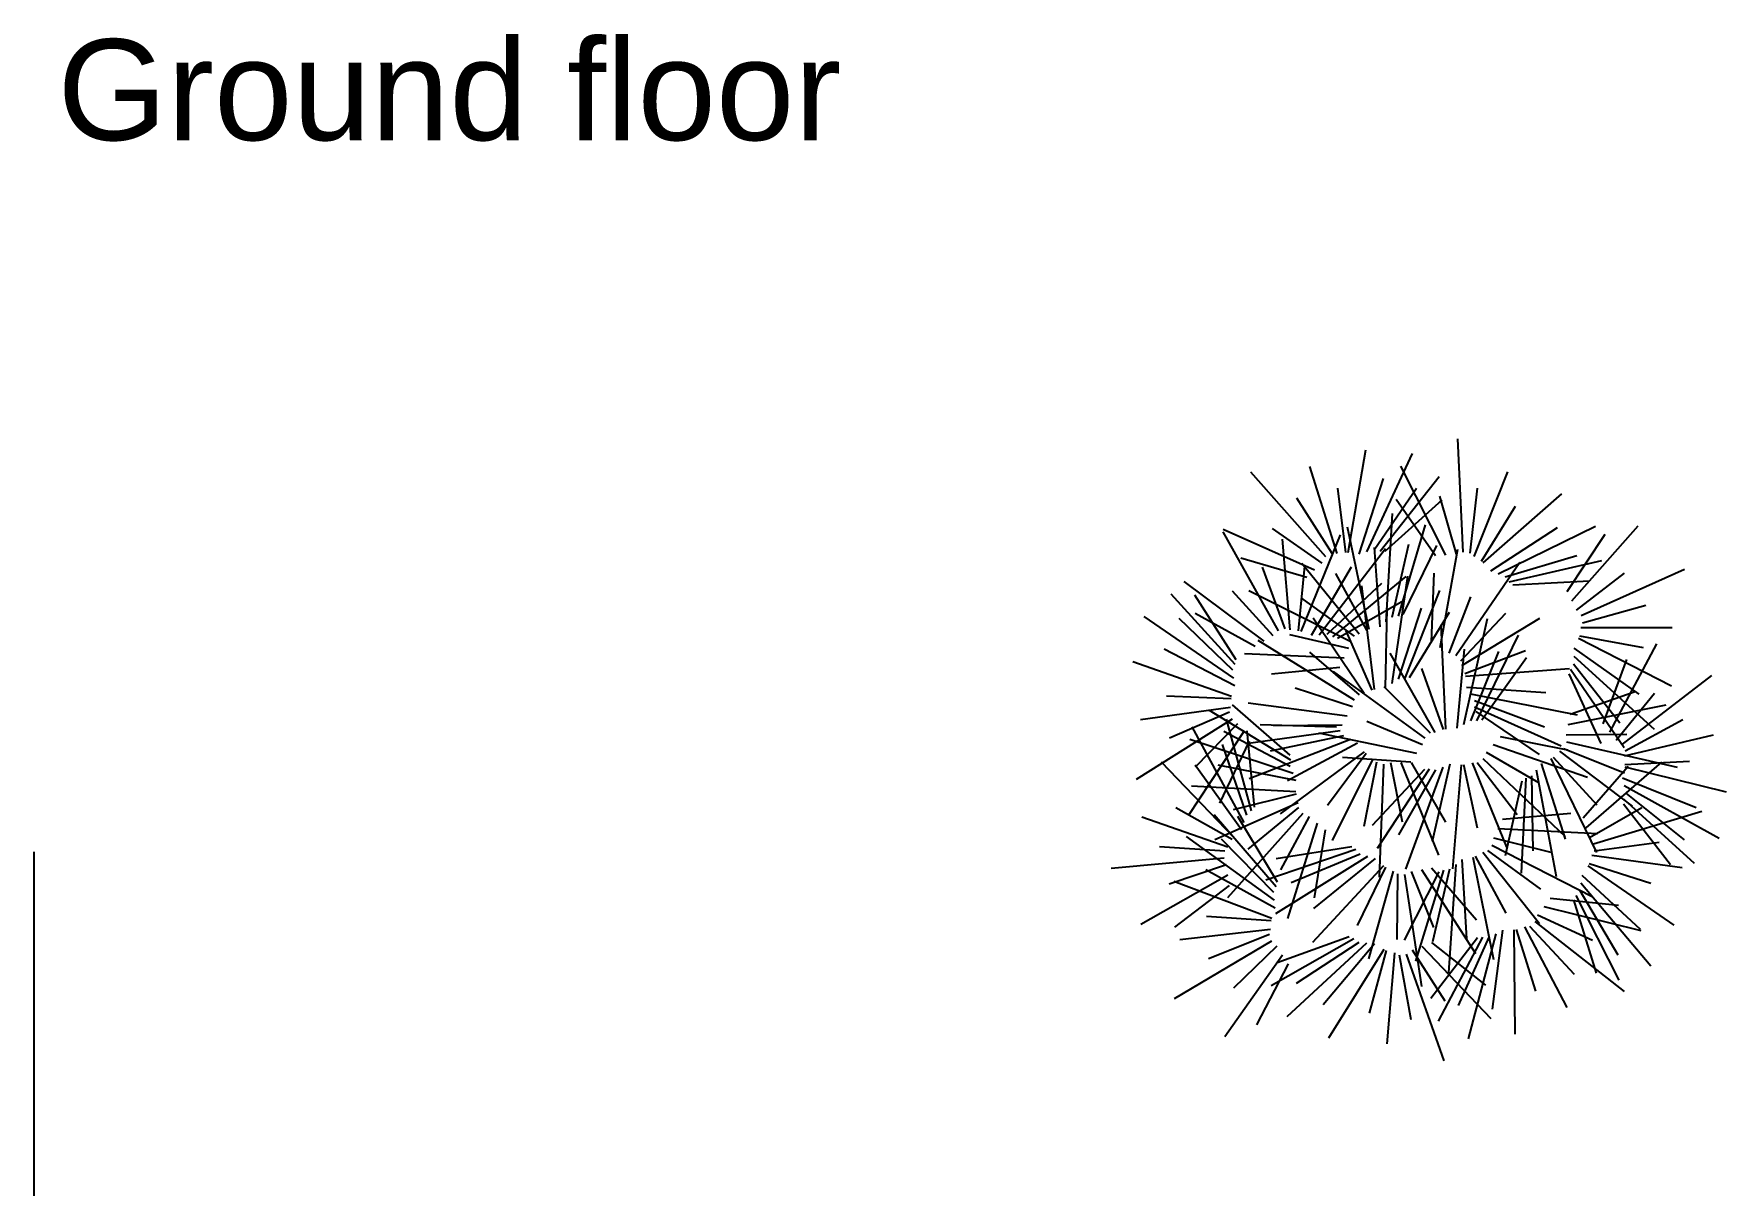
# Model space of a CAD drawing. Header units: millimetres. Extents: x 11159 to 50121, y 18346 to 37577.
# Drawn here: x 13435 to 16787, y 35296 to 37577 of the extents above; entities that cross this region are included whole.
import ezdxf

# ---------------------------------------------------------------- set-up
doc = ezdxf.new("R2010")
doc.units = ezdxf.units.MM
doc.layers.add('axis', color=40, linetype='Continuous')
doc.styles.get("Standard").update_dxf_attribs({"font": 'arial.ttf'})

# ---------------------------------------------------------------- blocks, each defined once
blk = doc.blocks.new('rast1')
at = {"color": 0}
for p, q in [((0.1841, 0.798), (0.1634, 1.2463)), ((-0.2715, 0.7956), (-0.2016, 1.2036)), ((-0.1983, 0.7984), (-0.0166, 1.1886)), ((-0.3599, 0.7786), (-0.6579, 1.114)), ((-0.3156, 0.792), (-0.4231, 1.1366)), ((-0.2278, 0.7895), (-0.1316, 1.0894)), ((-0.1445, 0.8018), (0.0882, 1.0978)), ((0.1158, 0.7859), (-0.0635, 1.1388)), ((0.2269, 0.7806), (0.3602, 1.1161)), ((-0.3351, 0.7925), (-0.4754, 1.0112)), ((-0.2813, 0.7959), (-0.3132, 1.0506)), ((-0.1687, 0.8074), (-0.0009, 1.0515)), ((0.0746, 0.7827), (-0.081, 1.006)), ((0.1571, 0.789), (0.091, 1.0192)), ((0.2121, 0.7933), (0.2407, 1.0515)), ((0.2634, 0.7557), (0.5745, 1.0288)), ((-0.125, 0.8013), (0.1003, 1.0047)), ((-0.1213, 0.5213), (-0.0965, 0.951)), ((0.256, 0.7621), (0.3914, 0.9801)), ((-0.4052, 0.7262), (-0.7667, 0.8877)), ((-0.5483, 0.4861), (-0.7666, 0.878)), ((-0.3752, 0.7546), (-0.5714, 0.8919)), ((-0.1883, 0.4916), (-0.274, 0.8966)), ((-0.0726, 0.5443), (0.0344, 0.9053)), ((0.2936, 0.7234), (0.557, 0.8959)), ((0.3222, 0.7118), (0.7088, 0.9007)), ((0.6147, 0.605), (0.8766, 0.9018)), ((-0.5021, 0.4895), (-0.5324, 0.8493)), ((-0.4584, 0.4835), (-0.3017, 0.8666)), ((-0.3862, 0.4704), (-0.1244, 0.8119)), ((-0.1454, 0.5021), (-0.1668, 0.8163)), ((-0.0971, 0.5405), (-0.0313, 0.8294)), ((-0.0542, 0.551), (0.08, 0.8233)), ((0.0933, 0.4197), (0.1631, 0.8094)), ((0.5965, 0.6421), (0.7467, 0.8691)), ((-0.4353, 0.6978), (-0.6967, 0.7735)), ((-0.5211, 0.4943), (-0.6107, 0.7382)), ((-0.4678, 0.4859), (-0.4439, 0.7415)), ((-0.2279, 0.472), (-0.4551, 0.7526)), ((-0.417, 0.4681), (-0.2581, 0.74)), ((0.1551, 0.3883), (0.4089, 0.7583)), ((0.3507, 0.7001), (0.6348, 0.7843)), ((0.3661, 0.6806), (0.7332, 0.7642)), ((-0.6039, 0.4447), (-0.9219, 0.6807)), ((-0.3555, 0.4727), (-0.1387, 0.6747)), ((-0.333, 0.462), (-0.0417, 0.7006)), ((-0.1975, 0.4883), (-0.3212, 0.7132)), ((-0.0976, 0.2768), (-0.0355, 0.7027)), ((0.0585, 0.4421), (0.0691, 0.714)), ((0.3809, 0.6679), (0.684, 0.6843)), ((0.6328, 0.5678), (0.8224, 0.7141)), ((0.6512, 0.546), (1.0602, 0.7305)), ((-0.7189, 0.3525), (-0.9725, 0.6308)), ((-0.7151, 0.3716), (-0.8787, 0.6274)), ((-0.5684, 0.466), (-0.7303, 0.6425)), ((-0.2641, 0.4432), (-0.665, 0.6448)), ((-0.2462, 0.4653), (-0.4574, 0.6167)), ((-0.3141, 0.4573), (-0.0501, 0.6071)), ((-0.167, 0.2531), (-0.217, 0.6639)), ((-0.047, 0.2954), (0.091, 0.6458)), ((0.1281, 0.3974), (0.2142, 0.6209)), ((-0.7244, 0.2989), (-1.0793, 0.5424)), ((-0.6395, 0.4235), (-0.8783, 0.554)), ((-0.1233, 0.2598), (-0.1172, 0.5746)), ((-0.0719, 0.2938), (0.0189, 0.5759)), ((-0.0282, 0.3005), (0.1292, 0.5601)), ((0.1746, 0.3676), (0.3531, 0.5564)), ((0.6571, 0.5182), (0.9076, 0.5869)), ((-0.7284, 0.3295), (-0.9415, 0.5353)), ((-0.2695, 0.4153), (-0.5026, 0.4704)), ((-0.2081, 0.237), (-0.41, 0.5363)), ((-0.1764, 0.2505), (-0.2801, 0.4853)), ((0.1158, 0.0964), (0.097, 0.5098)), ((0.1787, 0.3485), (0.4874, 0.5358)), ((0.1868, 0.1148), (0.2809, 0.5347)), ((0.6507, 0.4997), (1.0117, 0.4996)), ((-0.7205, 0.2683), (-1.0004, 0.4126)), ((-0.2467, 0.2114), (-0.6285, 0.4472)), ((0.1598, 0.0997), (0.1898, 0.4132)), ((0.1908, 0.3162), (0.4303, 0.4085)), ((0.2137, 0.1298), (0.3255, 0.4041)), ((0.2386, 0.1295), (0.4027, 0.4684)), ((0.6222, 0.4167), (0.8797, 0.2355)), ((0.6411, 0.4566), (1.0096, 0.2682)), ((0.6442, 0.4659), (0.8968, 0.4204)), ((0.7643, 0.085), (0.9514, 0.4339)), ((-0.7337, 0.2262), (-1.1246, 0.3624)), ((-0.287, 0.3778), (-0.6825, 0.3943)), ((-0.3044, 0.3402), (-0.5753, 0.314)), ((-0.2269, 0.2319), (-0.4241, 0.4011)), ((0.0736, 0.0834), (-0.1051, 0.3971)), ((0.1062, 0.0946), (0.0206, 0.3365)), ((0.1928, 0.3067), (0.6056, 0.3369)), ((0.2578, 0.1332), (0.4344, 0.38)), ((0.6216, 0.355), (0.8046, 0.122)), ((0.6219, 0.3859), (0.9401, 0.0961)), ((0.7381, 0.117), (0.8325, 0.3723)), ((0.0331, 0.0609), (-0.3297, 0.3249)), ((0.6027, 0.3151), (0.7298, 0.0394)), ((0.6091, 0.3335), (0.8222, 0.0231)), ((0.8133, 0.036), (1.1693, 0.3091)), ((-0.7356, 0.2166), (-0.992, 0.2271)), ((-0.2545, 0.1841), (-0.4819, 0.2593)), ((0.0544, 0.0798), (-0.1294, 0.2635)), ((0.1974, 0.2627), (0.5116, 0.2415)), ((0.2132, 0.2362), (0.6356, 0.1537)), ((0.229, 0.2097), (0.5063, 0.1055)), ((0.6082, 0.1551), (0.8649, 0.2453)), ((0.7905, 0.0529), (0.9416, 0.2388)), ((-0.7315, 0.1363), (-1.1114, -0.1025)), ((-0.7374, 0.1821), (-1.095, 0.1329)), ((-0.7412, 0.163), (-0.98, 0.0607)), ((-0.4994, -0.0262), (-0.8204, 0.1704)), ((-0.6542, -0.2278), (-0.7539, 0.1353)), ((-0.5011, -0.0068), (-0.7294, 0.1932)), ((-0.2751, 0.1482), (-0.6677, 0.1992)), ((0.2294, 0.1848), (0.5727, 0.0301)), ((0.2336, 0.1658), (0.4853, -0.0039)), ((0.6002, 0.1145), (0.9882, 0.193)), ((0.8254, 0.0102), (1.0536, 0.1344)), ((-0.6873, 0.0829), (-0.9061, -0.2471)), ((-0.6834, -0.273), (-0.8893, 0.1049)), ((-0.7104, 0.1172), (-0.8781, -0.0537)), ((-0.5021, -0.051), (-0.7641, 0.0873)), ((-0.3036, 0.0902), (-0.6765, 0.038)), ((-0.6422, -0.2124), (-0.6719, 0.0897)), ((-0.3173, 0.1041), (-0.6207, 0.1134)), ((-0.2899, 0.0694), (-0.5801, 0.0096)), ((-0.2958, 0.1124), (-0.5679, 0.1099)), ((0, 0), (-0.3876, 0.0806)), ((0.0233, 0.0342), (-0.1977, 0.1264)), ((0.5922, 0.0739), (0.8317, 0.0761)), ((0.8235, -0.0092), (1.175, 0.0732)), ((-0.4898, -0.0793), (-0.8984, 0.0557)), ((-0.6642, 0.0485), (-0.7819, -0.1968)), ((-0.6731, -0.244), (-0.7697, 0.0361)), ((-0.2625, 0.0554), (-0.6637, -0.1001)), ((-0.2077, 0.0067), (-0.5407, -0.2391)), ((-0.235, 0.0414), (-0.5121, -0.1082)), ((0.2754, 0.0052), (0.4828, -0.1146)), ((0.3029, 0.0361), (0.677, -0.0935)), ((0.3304, 0.067), (0.5974, 0.0142)), ((0.5654, 0.0088), (0.8531, -0.2093)), ((0.5816, 0.0197), (0.8228, -0.0768)), ((0.5937, 0.0455), (1.0311, -0.0544)), ((-0.7247, -0.3336), (-1.0113, -0.035)), ((-0.6938, -0.3021), (-0.8778, -0.0465)), ((-0.4775, -0.1075), (-0.7865, -0.0469)), ((-0.2008, -0.0003), (-0.3542, -0.2061)), ((-0.1734, -0.0212), (-0.3346, -0.3442)), ((-0.0233, -0.0342), (-0.2948, -0.0161)), ((-0.1597, -0.0351), (-0.21, -0.29)), ((0.0302, -0.0629), (-0.1766, -0.2851)), ((0.0497, -0.0618), (-0.1565, -0.3768)), ((-0.1322, -0.0422), (-0.1495, -0.4906)), ((-0.1045, -0.0355), (-0.0581, -0.2705)), ((0.0743, -0.0652), (-0.0718, -0.323)), ((-0.0632, -0.0359), (0.0857, -0.4027)), ((0.103, -0.0538), (-0.0443, -0.4582)), ((-0.0218, -0.0362), (0.1143, -0.2719)), ((0.1316, -0.0423), (0.0617, -0.3494)), ((0.1757, -0.0446), (0.1414, -0.4571)), ((0.1855, -0.0441), (0.2393, -0.295)), ((0.2193, -0.0372), (0.3562, -0.3712)), ((0.2388, -0.0361), (0.3975, -0.2418)), ((0.2623, -0.02), (0.5882, -0.3284)), ((0.4737, -0.0645), (0.5524, -0.4877)), ((0.4925, -0.0401), (0.5884, -0.3401)), ((0.5317, -0.0197), (0.7117, -0.3924)), ((0.5398, -0.0143), (0.7137, -0.203)), ((0.6587, -0.2549), (0.8377, -0.0499)), ((0.6718, -0.2942), (0.9708, -0.0346)), ((0.8239, -0.0534), (1.2258, -0.1525)), ((0.8249, -0.0437), (1.0812, -0.0301)), ((-0.4784, -0.1517), (-0.8917, -0.1298)), ((0.4157, -0.1094), (0.3505, -0.4059)), ((0.4318, -0.0985), (0.4143, -0.4746)), ((0.4548, -0.089), (0.46, -0.3852)), ((0.8147, -0.0966), (1.1068, -0.2141)), ((0.8214, -0.1266), (1.1975, -0.336)), ((-0.4697, -0.195), (-0.7995, -0.3419)), ((-0.4776, -0.1614), (-0.7268, -0.2228)), ((0.819, -0.1999), (1.0057, -0.4393)), ((0.8209, -0.1805), (1.0994, -0.434)), ((0.8282, -0.1567), (1.0596, -0.3417)), ((-0.748, -0.3712), (-1.089, -0.2529)), ((-0.7307, -0.3413), (-0.9545, -0.2157)), ((-0.5564, -0.5283), (-0.8025, -0.2433)), ((-0.4512, -0.2374), (-0.7496, -0.5726)), ((-0.5522, -0.5093), (-0.7088, -0.2493)), ((-0.468, -0.2144), (-0.6688, -0.3793)), ((-0.4256, -0.2499), (-0.5392, -0.4608)), ((0.3391, -0.2601), (0.6102, -0.2362)), ((0.6849, -0.3335), (0.8922, -0.2135)), ((0.7001, -0.3575), (1.13, -0.2288)), ((-0.5634, -0.5818), (-0.9116, -0.3289)), ((-0.3939, -0.2764), (-0.5122, -0.6542)), ((-0.3622, -0.303), (-0.4069, -0.5714)), ((0.3036, -0.3349), (0.5362, -0.3919)), ((0.3214, -0.2975), (0.7168, -0.3174)), ((-0.76, -0.3866), (-1.0192, -0.3694)), ((-0.5665, -0.5511), (-0.7741, -0.3397)), ((-0.2415, -0.381), (-0.5981, -0.502)), ((-0.2575, -0.3699), (-0.5574, -0.4175)), ((-0.2242, -0.3989), (-0.4981, -0.5119)), ((0.2615, -0.3912), (0.4864, -0.6737)), ((0.2799, -0.3847), (0.4898, -0.5379)), ((0.298, -0.3627), (0.6972, -0.5677)), ((0.7023, -0.3858), (0.9598, -0.3509)), ((-0.7635, -0.4148), (-1.2104, -0.4552)), ((-0.7533, -0.4413), (-0.9804, -0.5176)), ((-0.5603, -0.6125), (-0.8362, -0.4607)), ((-0.1946, -0.4076), (-0.5598, -0.6353)), ((-0.1317, -0.4452), (-0.413, -0.7489)), ((-0.165, -0.4162), (-0.4093, -0.6149)), ((-0.1237, -0.4508), (-0.2359, -0.6816)), ((-0.0928, -0.4662), (-0.1909, -0.8137)), ((0.0872, -0.4688), (-0.0493, -0.7399)), ((-0.0225, -0.4674), (0.067, -0.6896)), ((0.1056, -0.4622), (-0.0044, -0.8223)), ((0.0182, -0.46), (0.233, -0.7927)), ((0.0589, -0.4526), (0.2366, -0.6588)), ((0.1302, -0.4586), (0.062, -0.7469)), ((0.1545, -0.4396), (0.1262, -0.8691)), ((0.1788, -0.4206), (0.1975, -0.735)), ((0.2218, -0.4105), (0.3041, -0.8162)), ((0.231, -0.4073), (0.3528, -0.6332)), ((0.6783, -0.4447), (1.0186, -0.6803)), ((0.6827, -0.436), (0.927, -0.5145)), ((0.6936, -0.4033), (1.0514, -0.4512)), ((-0.7483, -0.4824), (-1.093, -0.6772)), ((-0.5747, -0.6542), (-0.9617, -0.5076)), ((-0.7433, -0.5235), (-0.9596, -0.6887)), ((-0.0768, -0.4773), (-0.0786, -0.7371)), ((-0.0484, -0.4792), (0.0183, -0.9229)), ((0.6499, -0.5123), (0.9269, -0.8417)), ((0.6543, -0.4818), (0.8855, -0.6955)), ((0.528, -0.573), (0.7987, -0.6009)), ((0.6215, -0.5799), (0.7109, -0.87)), ((0.6303, -0.5625), (0.8004, -0.8984)), ((0.6456, -0.5429), (0.796, -0.7981)), ((-0.5768, -0.6637), (-0.8329, -0.6464)), ((0.4682, -0.666), (0.8213, -0.9429)), ((0.479, -0.6397), (0.6966, -0.7398)), ((0.5035, -0.6064), (0.888, -0.7008)), ((-0.5795, -0.6981), (-0.9383, -0.7378)), ((-0.5838, -0.7172), (-0.8252, -0.8131)), ((-0.2497, -0.7346), (-0.5774, -0.9201)), ((-0.2676, -0.7267), (-0.5532, -0.8294)), ((0.2411, -0.7302), (0.0557, -0.9706)), ((0.2604, -0.7273), (0.0842, -1.06)), ((0.2853, -0.7284), (0.1636, -0.9986)), ((0.3127, -0.7144), (0.2035, -1.1306)), ((0.3402, -0.7003), (0.299, -1.0125)), ((0.3843, -0.6985), (0.3882, -1.1124)), ((0.394, -0.6971), (0.4708, -0.9419)), ((0.427, -0.6871), (0.5942, -1.007)), ((0.4463, -0.6842), (0.6233, -0.8743)), ((-0.5748, -0.7442), (-0.961, -0.9726)), ((-0.5321, -0.7987), (-0.7597, -1.1227)), ((-0.5542, -0.7638), (-0.7265, -0.9302)), ((-0.1987, -0.7519), (-0.5149, -1.0439)), ((-0.2294, -0.7489), (-0.4774, -0.9111)), ((-0.168, -0.7548), (-0.3708, -0.9957)), ((-0.1299, -0.7771), (-0.3494, -1.128)), ((-0.1209, -0.7811), (-0.1881, -1.0288)), ((-0.0878, -0.7905), (-0.1191, -1.1501)), ((-0.0699, -0.7984), (-0.0232, -1.054)), ((-0.0417, -0.7949), (0.1067, -1.2183)), ((-0.0184, -0.7785), (0.111, -0.9801)), ((0.0202, -0.7636), (0.2933, -1.0503)), ((0.0588, -0.7488), (0.2719, -0.918)), ((-0.5099, -0.8337), (-0.6342, -1.0758))]:
    blk.add_line(p, q, dxfattribs=at)

msp = doc.modelspace()

# ---------------------------------------------------------------- linework, layer by layer
at = {"layer": 'axis'}
msp.add_line((13435.1, 35956.4), (13435.1, 18746.4), dxfattribs=at)

# ---------------------------------------------------------------- block references
at = {"xscale": 500, "yscale": 500}
msp.add_blockref('rast1', (16174.4, 36151.5), dxfattribs=at)

# ---------------------------------------------------------------- texts
at = {"color": 250, "linetype": 'Continuous', "true_color": 0x2b2b2b, "insert": (13481.8, 37566.4), "char_height": 200, "attachment_point": 1}
msp.add_mtext('Ground floor', dxfattribs=at)

doc.saveas('drawing.dxf')
